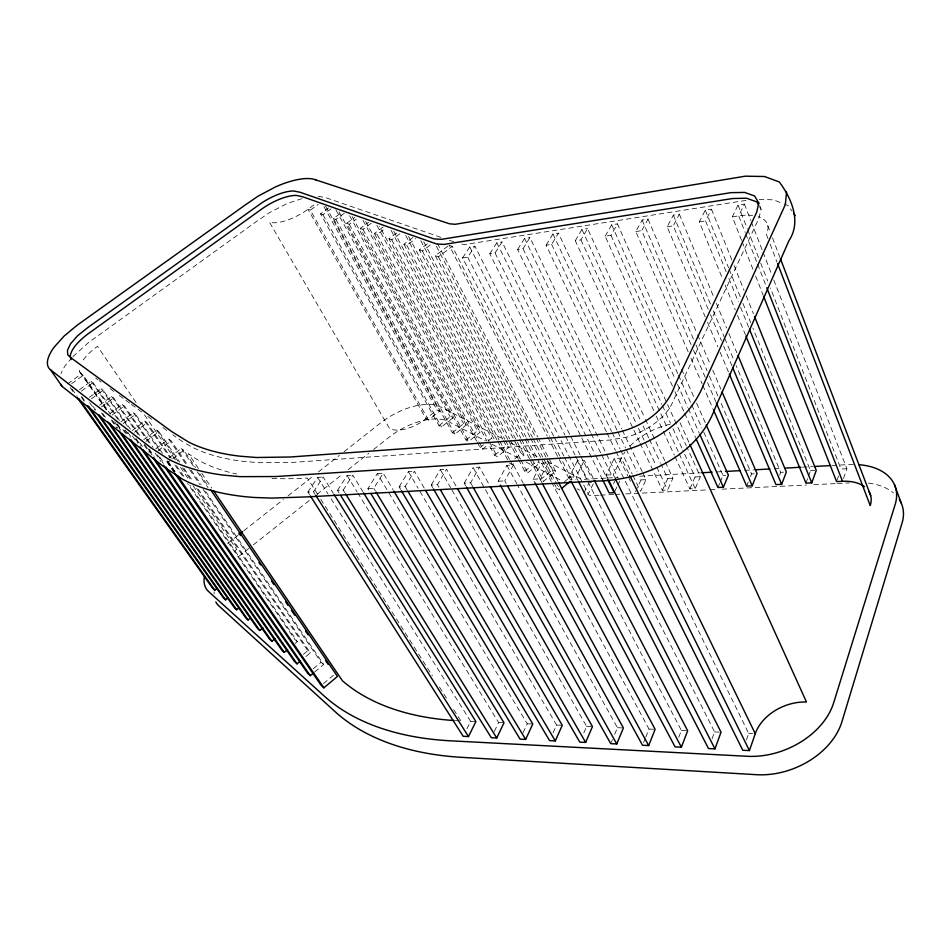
<?xml version="1.0" encoding="UTF-8"?>
<svg xmlns="http://www.w3.org/2000/svg" width="951" height="951" viewBox="0 0 951 951"><rect width="100%" height="100%" fill="white"/><g stroke="black" fill="none" stroke-linecap="round" stroke-linejoin="round"><path stroke-width="0.71" stroke-dasharray="4.75 3.57" d="M759.73 205.618L761.097 209.422L758.684 218.813L671.775 404.032A48.977 26.64 -25.1 0 1 627.28 437.02L609.508 440.063L293.776 462.341L259.718 462.721L243.789 461.413A353.308 150.959 -27.3 0 1 192.019 447.089L183.995 442.488M843.489 478.508L846.877 468.736L773.757 279.867M746.392 739.89L748.663 733.399L614.18 458.584L621.336 458.132A50.058 28.756 -24.5 0 1 624.997 452.046M837.082 480.196L838.544 476.023M712.049 738.844L714.593 731.925L577.376 460.914L584.318 460.474L593.65 479.031M805.949 483.12L807.97 477.604M808.481 476.225L810.502 470.709L752.907 328.095M678.752 737.31L681.392 730.475L551.96 482.93M779.642 475.06L780.688 472.326L736.145 365.624M643.601 742.553L645.218 738.511M645.765 737.168L649.01 729.072L517.463 484.962M746.654 486.068L748.282 482.026M750.446 476.617L751.54 473.919L720.525 401.964M611.315 742.339L612.432 739.676M614.655 734.35L617.437 727.705L473.146 467.523L479.518 467.119L489.539 485.283M717.957 487.506L719.645 483.488M720.204 482.157L722.998 475.464L702.539 429.4M674.948 456.528L689.891 488.897L695.205 488.636L700.364 476.689L686.872 447.029M583.783 732.924L586.636 726.362L451.356 488.957M689.891 488.897L695.074 476.986L682.782 450.073M640.178 443.392L662.419 490.276L667.614 490.015L672.916 478.187L665.403 462.115M553.078 732.841L556.585 725.054L418.88 489.539M662.419 490.276L667.733 478.46L660.802 463.684M642.828 472.956L646.038 479.649L640.605 491.358L632.855 475.357M523.062 732.745L527.246 723.782L377.321 473.598L367.894 488.659L370.201 492.452M635.518 491.608L640.974 479.922L639.678 477.247M614.774 491.382L617.247 486.234M617.865 484.939L619.719 481.075M494.33 731.378L498.597 722.534L357.897 493.153M613.514 483.916L614.75 481.349M614.631 477.319L613.324 474.668L621.336 458.132L629.098 474.109M741.53 240.282L732.294 216.84L738.059 205.036L744.407 204.037L738.677 215.865L745.168 232.46M607.439 477.735L606.12 475.084L614.18 458.584M593.305 483.75L588.253 493.961L558.629 435.748M466.893 728.811L470.614 721.322L328.666 494.984M584.009 492.939L588.431 484.011M578.089 480.754L576.056 476.796L584.318 460.474M726.124 271.653L705.547 220.905L711.479 209.184L705.297 210.159L699.318 221.856L722.891 279.606M570.422 479.827L569.078 477.188L577.376 460.914M541.963 482.787L539.895 478.852L548.382 462.757L541.63 463.185L533.107 479.245L535.187 483.179M708.233 309.265L673.249 225.827L679.371 214.213L673.332 215.152L667.162 226.754L705.167 316.802M506.182 483.465L504.755 480.861L513.457 464.968L506.907 465.384L498.169 481.23L499.584 483.833M691.092 344.642L641.723 230.629L648.035 219.11L642.139 220.038L635.803 231.533L688.56 352.678M465.669 485.747L464.219 483.167L470.626 482.799L479.518 467.119M672.488 386.165L605.181 236.193L610.97 235.313L617.449 223.889L681.023 367.871M464.219 483.167L473.146 467.523M605.181 236.193L611.695 224.793L617.449 223.889M432.705 487.625L431.219 485.046L437.448 484.701L446.518 469.212L456.742 487.221M653.777 410.677L575.296 240.746L580.954 239.878L587.587 228.561L686.265 445.674M431.219 485.046L440.325 469.604L446.518 469.212M575.296 240.746L581.964 229.441L587.587 228.561M400.633 489.432L399.123 486.876L405.174 486.532L414.422 471.244L424.883 489.206M639.536 442.06L546.124 245.18L551.639 244.348L558.427 233.126L644.754 417.929M399.123 486.876L408.395 471.625L414.422 471.244M546.124 245.18L552.935 233.982L558.427 233.126M367.894 488.659L373.791 488.327L383.194 473.218L393.06 489.777M606.369 431.754L517.617 249.519L523.014 248.698L529.933 237.584L621.657 428.83M517.617 249.519L524.572 238.416L529.933 237.584M339.067 492.915L337.498 490.395L343.24 490.062L352.785 475.143L362.818 491.572M602.542 479.637L489.777 253.762L495.043 252.954L502.104 241.934L618.412 478.412M337.498 490.395L347.079 475.512L352.785 475.143M489.777 253.762L496.862 242.755L502.104 241.934M309.503 494.579L307.91 492.083L313.497 491.762L323.185 477.022L333.373 493.331M553.672 436.129L462.566 257.899L467.714 257.127L474.894 246.19L569.994 434.952M307.91 492.083L317.622 477.378L323.185 477.022M462.566 257.899L469.77 246.987L474.894 246.19M71.967 357.683L66.308 364.126A56.775 21.6 -32.5 0 0 61.007 373.6M72.906 356.613L88.277 342.764L255.201 222.379L269.43 212.655L287.178 203.502L302.299 198.509M323.506 683.579L334.788 674.14M553.969 483.025L556.715 488.291L558.915 486.436M564.418 481.824L568.829 478.139L572.003 479.78L560.496 457.36M314.745 671.929L323.673 664.487L205.321 490.93M530.135 459.975L540.513 479.661L543.568 481.289L555.586 471.28L538.504 438.34M313.295 668.731L321.093 662.241L323.673 664.487M540.513 479.661L552.507 469.687L555.586 471.28M305.913 656.535L310.323 652.885L198.212 489.111M518.521 459.547L524.774 471.292L527.746 472.873L539.633 463.03L537.577 459.095M303.417 654.347L307.815 650.71L310.323 652.885M524.774 471.292L536.637 461.485L539.633 463.03M514.812 458.762L521.219 453.496L524.132 455.006L519.852 458.525M295.179 643.411L297.366 641.616L189.855 485.165M509.474 463.149L512.363 464.682L515.573 462.043M494.603 455.232L506.229 445.734L509.058 447.208L497.409 456.73L494.603 455.232L487.53 442.191M477.295 442.346L480.136 447.541L482.87 448.991L488.624 444.307M480.136 447.541L483.584 444.735M488.184 440.991L491.631 438.185L494.389 439.612L379.508 226.195M466.049 440.04L477.438 430.839L480.124 432.23L468.712 441.454L466.049 440.04L346.675 223.366L354.83 217.363M452.343 432.753L463.613 423.694L466.228 425.038L454.935 434.131L452.343 432.753L333.397 218.528L341.468 212.62M438.993 425.644L450.156 416.716L452.7 418.036L441.514 426.987L438.993 425.644L320.511 213.832L328.487 208.007M428.449 420.033L310.347 210.123L307.981 209.256L425.989 418.725L428.449 420.033L439.517 411.212L437.044 409.94L425.989 418.725A28.946 14.313 -29.5 0 1 389.482 428.437L269.371 222.035A31.561 11.602 -29.2 0 0 307.981 209.256L315.863 203.526M248.71 548.525L238.309 556.775A51.283 26.592 -34.2 0 0 234.897 559.616M253.335 544.852L309.99 499.929M316.933 494.425L342.36 474.252M348.149 469.675L368.952 453.163M373.577 449.502L388.614 437.579A48.917 25.095 -30 0 1 448.848 421.697L485.497 440.872M237.964 535.354L228.632 542.7A51.627 26.307 -34.1 0 0 226.885 544.115M243.789 530.753L283.434 499.513M288.105 495.828L312.594 476.534M318.419 471.934L339.412 455.398M344.072 451.713L380.222 423.231A49.238 24.809 -29.9 0 1 440.717 407.016L504.089 439.505M174.211 472.445L165.807 460.272L168.232 462.15L171.572 459.606M172.69 458.751L183.84 450.275L195.526 467.488M447.945 246.107L435.308 255.688L438.411 256.829L452.224 246.333L549.666 436.259M169.147 457.74L181.391 448.444L183.84 450.275M155.786 448.86L168.779 439.053L171.156 440.812L187.822 465.265M529.434 458.655L419.367 249.875L428.437 243.028M158.128 450.667L171.156 440.812M419.367 249.875L422.363 250.969L430.327 244.954M146.038 441.323L158.888 431.671L179.798 462.222M412.877 237.512L403.913 244.241L406.826 245.31L415.813 238.546M143.779 439.576L156.594 429.959L158.888 431.671M132.165 430.601L144.79 421.162L147.013 422.826L171.37 458.275M496.862 439.671L388.947 238.784L397.803 232.163M134.353 432.301L147.013 422.826M388.947 238.784L391.764 239.818L400.644 233.173M123.036 423.552L135.529 414.256L163.358 454.614M383.182 226.98L374.421 233.494L377.167 234.493L385.94 227.955M120.92 421.923L133.378 412.663L135.529 414.256M110.031 413.507L122.322 404.413L124.403 405.97L153.028 447.327M476.594 441.05L360.346 228.359L368.596 222.249M112.075 415.1L124.403 405.97M360.346 228.359L362.997 229.322L371.27 223.2M99.665 405.221L111.612 396.424L113.633 397.934L139.833 435.677M101.472 406.897L113.633 397.934M346.675 223.366L349.255 224.305L356.256 219.146M91.367 398.814L103.183 390.148L130.335 429.139M333.397 218.528L335.905 219.443L345.142 212.667M89.43 397.328L101.222 388.686L103.183 390.148M79.515 389.672L91.153 381.173L93.055 382.599L121.003 422.613M81.382 391.111L93.055 382.599M320.511 213.832L322.936 214.712L330.936 208.875M67.592 383.907L81.382 373.886A33.963 12.922 -32.5 0 1 79.563 367.169M71.705 383.645L83.224 375.265L110.447 414.125M310.347 210.123L318.252 204.37M635.803 231.533L641.723 230.629M667.162 226.754L673.249 225.827M699.318 221.856L705.547 220.905M732.294 216.84L738.677 215.865A43.27 20.672 -22.6 0 1 752.598 215.437M746.036 200.388L464.932 244.526L459.464 243.753M377.321 473.598L383.194 473.218M498.169 481.23L504.755 480.861M533.107 479.245L539.895 478.852M569.078 477.188L576.056 476.796M606.12 475.084L613.324 474.668M605.656 478.127L581.988 479.447L546.338 461.176M607.13 478.044L617.496 477.473M639.69 476.225L700.352 472.849M716.626 471.934L724.02 471.53M744.74 470.365L753.608 469.877M774.328 468.712L781.722 468.308M802.442 467.143L812.796 466.572M832.03 465.503L848.304 464.587A64.323 40.18 -19.7 0 1 853.558 464.457M589.073 482.739L591.498 482.609M640.974 479.922L646.038 479.649M667.733 478.46L672.916 478.187M695.074 476.986L700.364 476.689M722.998 475.464L725.696 475.322M751.54 473.919L754.298 473.764M780.688 472.326L783.517 472.171M810.502 470.709L814.829 470.472M846.877 468.736L840.981 469.057L770.393 287.975M599.106 495.209L590.214 495.649L587.599 494.282M600.58 495.138L613.906 494.484M615.392 494.413L619.838 494.199M625.758 493.902L708.673 489.824M710.159 489.753L716.079 489.468M721.999 489.171L806.4 485.034M813.806 484.665L836.012 483.572M837.498 483.5L849.338 482.918M759.136 199.33L773.532 199.853L782.78 203.49M470.614 721.322L475.904 721.547M498.597 722.534L504.006 722.772M527.246 723.782L532.786 724.02M556.585 725.054L562.267 725.304M586.636 726.362L592.461 726.612M617.437 727.705L623.404 727.955M649.01 729.072L655.132 729.334M681.392 730.475L687.656 730.748M714.593 731.925L721.024 732.199M748.663 733.399L752.621 733.578M318.157 196.215L325.872 197.737L442.488 237.905M449.276 240.246L454.578 242.077M452.224 246.333L449.098 245.227L547.182 436.034M784.1 204.001L788.07 205.559L792.064 211.134M510.687 442.893L539.74 457.788M492.047 444.295L519.531 458.679M526.081 462.103L562.73 481.265M577.126 488.802L579.753 490.169M556.715 488.291L559.854 489.955L543.39 458.346M182.854 441.823L172.797 434.845M95.659 378.082L98.012 379.818M99.189 380.685L101.127 382.112M110.019 388.65L114.096 391.657M119.327 395.509L123.63 398.671M125.805 400.276L130.216 403.521M131.357 404.353L141.747 411.997M147.797 416.455L153.052 420.306M162.966 427.617L167.578 431.005M83.224 375.265L81.382 373.886L107.713 411.462M297.366 641.616L294.929 639.512L187.573 483.381M71.967 388.935L77.102 396.163M70.172 387.532L74.463 393.583M81.62 396.448L85.055 401.298M81.465 397.411L84.889 402.237M93.269 406.6L95.825 410.226M89.632 402.677L94.743 409.917M111.196 420.009L117.151 428.497M102.672 413.388L106.952 419.462M101.543 413.043L104.111 416.681M124.165 430.102L126.709 433.739M122.893 429.662L125.437 433.287M117.246 423.837L121.502 429.911M117.056 424.788L121.3 430.851M79.765 371.912L106.191 409.619M114.714 421.78L120.694 430.292M112.396 420.401L117.508 427.677M101.222 388.686L127.493 426.381M135.969 438.542L141.045 445.841M135.434 438.875L139.654 444.937M132.415 435.974L137.503 443.273M127.779 432.313L132.023 438.375M91.153 381.173L118.376 420.128M125.187 429.876L130.287 437.175M111.612 396.424L138.62 435.308M147.892 448.67L152.112 454.744M144.552 444.295L152.184 455.279M143.993 444.985L149.069 452.284M139.666 442.536L143.91 448.634M159.756 457.062L163.964 463.149M122.322 404.413L150.222 444.699M157.45 454.887L163.358 463.434M155.108 453.068L161.016 461.592M149.129 449.062L154.193 456.361M167.566 460.724L175.162 471.732M168.232 462.15L174.96 471.91M133.378 412.663L160.327 451.701M167.055 461.461L174.639 472.445M176.411 465.61L184.815 477.83M144.79 421.162L169.956 457.764M174.984 465.075L183.377 477.283M183.983 468.332L193.184 481.777M156.594 429.959L179.145 462.887M182.485 467.773L190.842 479.958M196.691 488.505L307.815 650.71M136.052 402.57L97.477 346.33A33.963 12.922 -32.5 0 0 81.631 362.39M144.445 414.802L175.471 460.046M180.5 467.381L189.724 480.826M193.077 485.723L236.692 549.309A30.967 15.775 -34.1 0 0 232.294 553.161M168.779 439.053L186.348 464.801M189.701 469.711L199.746 484.428M203.086 489.325L321.093 662.241M181.391 448.444L193.897 466.846M197.226 471.755L208.067 487.697M191.151 470.151L201.16 484.82M198.438 468.439L188.453 453.71A350.598 152.98 -27.3 0 0 236.751 474.014M201.767 473.348L211.752 488.077M199.698 473.634L208.887 487.15M317.646 494.306L307.363 478.032A350.598 152.98 -27.3 0 1 271.629 478.377M320.808 499.311L432.36 675.828M439.481 687.097L446.601 698.367M453.722 709.624L460.843 720.894M313.497 491.762L315.09 494.27M317.622 477.378L327.869 493.724M343.24 490.062L344.797 492.582M347.079 475.512L357.124 491.893M373.791 488.327L375.324 490.859M405.174 486.532L407.444 490.371M408.395 471.625L418.131 488.267M437.448 484.701L438.922 487.257M440.325 469.604L450.619 487.661M759.671 206.914L761.097 209.422M322.936 214.712L441.514 426.987M470.626 482.799L472.79 486.686M325.646 206.272L439.517 411.212M323.97 206.724L437.044 409.94M335.905 219.443L454.935 434.131M339.079 212.014L452.7 418.036M335.905 209.85L450.156 416.716M349.255 224.305L468.712 441.454M352.179 216.638L466.228 425.038M349.647 215.734L463.613 423.694M362.997 229.322L478.615 441.193M479.316 442.488L482.87 448.991M365.636 221.345L480.124 432.23M363.032 220.418L477.438 430.839M377.167 234.493L488.969 441.133M489.682 442.429L497.409 456.73M374.421 233.494L486.829 440.884M506.907 465.384L516.75 483.655M376.846 225.28L491.631 438.185M513.457 464.968L523.276 483.286M391.764 239.818L499.049 439.849M499.75 441.157L509.558 459.464M510.259 460.76L512.363 464.682M497.563 440.979L508.072 460.546M391.051 230.261L502.734 439.207M503.436 440.515L506.229 445.734M403.913 244.241L508.107 439.98M508.797 441.276L517.831 458.239M393.821 231.236L504.862 439.35M505.563 440.658L509.058 447.208M405.685 235.384L521.219 453.496M406.826 245.31L509.677 438.863M510.378 440.17L520.102 458.489M520.791 459.797L527.746 472.873M408.55 236.395L524.132 455.006M422.363 250.969L520.839 438.102M521.528 439.421L531.169 457.74M531.859 459.048L543.568 481.289M423.742 241.72L525.915 436.842M526.604 438.149L536.887 457.788M420.806 240.71L524.227 437.829M524.916 439.136L534.569 457.538M438.411 256.829L532.417 437.27M533.095 438.589L542.7 457.027M435.308 255.688L529.957 437.032M530.646 438.352L553.28 481.717M541.63 463.185L551.271 481.61M436.39 246.178L535.425 436.818M536.114 438.138L546.361 457.859M547.039 459.167L552.507 469.687M548.382 462.757L557.94 481.147M437.377 243.301L537.814 437.02M550.344 437.579L559.818 456.04M547.859 437.341L568.829 478.139M554.35 437.448L563.8 455.921M564.478 457.241L575.949 479.684M467.714 257.127L557.952 434.429M469.77 246.987L564.942 435.059M565.607 436.378L574.998 454.923M575.664 456.254L587.052 478.769M570.659 436.271L579.967 454.756M580.633 456.076L591.938 478.519M495.043 252.954L595.076 454.269M595.73 455.588L606.916 478.103M496.862 242.755L590.523 432.301M591.177 433.62L600.996 453.508M601.65 454.84L612.789 477.366M607.011 433.085L615.44 450.382M616.082 451.701L627.743 475.655M628.385 476.974L630.977 482.3M523.014 248.698L611.529 431.362M612.182 432.693L619.933 448.694M620.575 450.025L632.213 474.026M524.572 238.416L617.175 430.553M617.817 431.885L625.532 447.897M626.174 449.229L637.111 471.91M622.299 430.161L642.187 471.625M551.639 244.348L635.934 422.886M638.466 428.259L656.214 465.847M656.844 467.191L667.614 490.015M552.935 233.982L640.617 420.699M643.138 426.072L648.808 438.161M649.45 439.505L660.172 462.341M645.384 419.26L664.785 460.771M656.261 416.074L674.318 455.184M580.954 239.878L666.794 426.785M669.266 432.158L678.527 452.331M679.145 453.675L695.205 488.636M581.964 229.441L661.884 404.33M662.49 405.685L670.491 423.171M672.951 428.544L682.164 448.729M680.06 422.743L689.213 442.988M674.913 391.574L684.007 411.842M684.613 413.186L695.526 437.508M610.97 235.313L675.044 378.878M677.457 384.299L687.728 407.325M688.334 408.68L699.211 433.05M611.695 224.793L677.873 373.838M678.479 375.193L691.115 403.652M691.71 405.007L701.945 428.045M681.617 369.226L694.218 397.756M696.619 403.188L705.606 423.552M690.925 358.123L702.195 383.978M702.777 385.345L712.858 408.49M693.434 350.063L705.19 377.214M707.544 382.647L715.77 401.643M642.139 220.038L693.612 339.507M695.954 344.94L707.068 370.735M709.41 376.168L718.183 396.531M648.035 219.11L697 333.432M697.582 334.8L709.826 363.377M712.739 370.177L720.906 389.232M707.461 322.258L717.827 346.818M720.133 352.274L728.763 372.733M710.528 314.733L721.417 340.72M723.711 346.188L732.318 366.706M673.332 215.152L711.015 305.437M713.309 310.906L724.151 336.904M724.721 338.271L733.863 360.156M679.371 214.213L714.07 297.865M716.353 303.345L726.588 328.036M728.87 333.516L736.835 352.714M725.137 285.11L735.242 309.86M737.477 315.363L745.334 334.609M705.297 210.159L728.549 267.754M729.108 269.121L740.734 297.925M742.945 303.405L750.696 322.603M728.906 278.5L738.356 301.812M740.579 307.304L748.913 327.869M711.479 209.184L731.89 260.051M734.101 265.555L744.027 290.305M746.226 295.797L753.394 313.675M742.065 241.661L752.93 269.24M755.653 276.135L763.261 295.44M745.715 233.839L757.067 262.868M757.614 264.247L766.268 286.37M738.059 205.036L747.224 228.525M747.759 229.916L758.529 257.555M760.693 263.094L767.695 281.056M744.407 204.037L750.815 220.584M751.349 221.963L762.559 250.909M763.082 252.288L771.63 274.352M768.016 238.606L766.423 234.457A43.27 20.672 -22.6 0 0 758.292 216.65M770.132 244.134L777.015 262.119M767.742 225.423L770.381 232.341M772.497 237.881L779.879 257.281M214.094 593.923A51.283 26.592 -34.2 0 1 214.248 591.807M868.382 483.072A63.8 40.477 -19.4 0 1 893.476 492.963M629.99 446.114A50.058 28.756 -24.5 0 1 670.61 424.134M459.476 720.834A316.041 182.378 -26.7 0 1 455.398 720.608"/><path stroke-width="1.43" d="M315.732 179.87L449.55 223.794L455.232 224.293L745.346 176.173L764.545 176.517L779.297 181.974C791.494 198.236 801.622 221.571 789.009 240.579L715.081 408.217C697.547 455.957 644.172 480.754 595.742 481.075L307.613 496.874L271.82 498.098L254.143 497.468A379.544 165.938 -27.2 0 1 221.298 492.927A377.618 165.189 -27.2 0 1 182.437 479.149L164.487 467.298L62.195 386.498A56.775 21.6 -32.5 0 1 60.543 384.085M786.572 192.019L785.324 204.596L704.18 383.289C685.505 431.481 631.381 456.135 582.119 456.789L275.838 476.534L240.068 476.653L223.152 475.084A381.268 162.145 -27.3 0 1 168.696 459.285L150.983 447.802L50.534 369.832A57.001 21.053 -32.4 0 1 54.076 347.27L64.097 336.095L77.055 325.301L244.074 205.796L258.101 196.144L275.445 186.931A54.564 19.888 -29.5 0 1 315.744 179.87M608.759 480.398L742.779 750.256L749.424 750.589L755.26 733.685A43.829 32.275 -21.8 0 1 806.46 701.993L689.832 444.331M571.099 481.147L708.483 748.544L714.962 748.865L721.024 732.199L594.327 480.362M745.893 335.988L805.949 483.12L811.738 482.835L816.267 470.4L754.5 316.421M535.187 483.179L675.079 746.88L681.392 747.189L687.656 730.748L558.617 482.454M729.334 374.1L775.968 484.618L781.639 484.332L786.334 472.029L737.976 355.46M500.297 485.141L642.507 745.251L648.665 745.56L655.132 729.334L523.977 484.594M713.452 409.845L746.654 486.068L752.193 485.795L757.055 473.61L722.071 391.955M466.394 487.043L610.756 743.67L616.759 743.967L623.404 727.955L490.252 486.579M696.132 438.863L717.957 487.506L723.39 487.233L728.407 475.167L706.213 424.919M433.442 488.909L579.789 742.125L585.638 742.41L592.461 726.612L457.467 488.517M401.381 490.704L549.571 740.615L555.277 740.9L562.267 725.304L425.62 490.49M370.961 493.724L520.078 739.141L525.653 739.414L532.786 724.02L393.821 491.049M340.636 495.435L491.287 737.703L496.731 737.976L504.006 722.772L363.591 492.832M310.299 495.84L463.173 736.3L468.486 736.561L475.904 721.547L334.146 494.579M175.055 473.657L321.248 685.469L323.887 687.823L337.439 676.446L210.551 489.61M562.065 488.113L569.792 481.634M163.548 465.241L307.732 673.367L310.276 675.65L313.628 672.856M153.301 458.37L294.608 661.623L297.081 663.846L300.397 661.1M140.059 446.934L281.876 650.234L284.278 652.386L287.547 649.688M129.669 439.35L269.525 639.179L271.855 641.259L275.089 638.62M118.851 430.91L257.519 628.433L259.778 630.465L262.975 627.862M107.522 421.531L245.845 617.995L248.056 619.969L250.351 618.102M98.155 414.743L234.505 607.844L236.644 609.757L238.915 607.939M87.456 405.863L223.473 597.977L225.565 599.843L227.8 598.048M77.043 397.221L212.751 588.372L214.771 590.191L216.994 588.419M239.129 534.426L242.624 531.68M701.826 472.766L712.18 472.183M725.506 471.446L740.294 470.614M755.094 469.794L769.894 468.962M784.682 468.142L800.956 467.226M814.27 466.489L830.556 465.574M864.495 486.734A38.575 24.084 -19.7 0 0 842.527 481.301L836.595 481.586L763.796 296.819M793.669 213.369L795.262 215.592M50.534 369.832L62.195 386.498M78.814 398.576L214.771 590.191M88.479 406.136L225.565 599.843M99.237 415.064L236.644 609.757M109.52 423.112L248.056 619.969M130.953 439.814L271.855 641.259M121.764 433.751L259.778 630.465M143.042 449.787L284.278 652.386M153.872 457.716L297.081 663.846M165.89 467.084L310.276 675.65M177.48 475.559L323.887 687.823M238.915 533.083L240.579 535.532M258.922 562.516L260.586 564.965M271.427 580.918L273.924 584.592M285.597 601.769L288.094 605.442M291.434 610.352L294.762 615.261M305.604 631.202L308.1 634.888M325.611 660.648L328.119 664.321M213.416 490.538L342.431 680.773A316.041 182.378 -26.7 0 0 454.055 720.525M315.887 495.53L468.486 736.561M345.582 493.842L496.731 737.976M376.085 492.131L525.653 739.414M408.193 491.643L555.277 740.9M440.396 489.824L585.638 742.41M758.256 204.406L756.841 201.897L746.476 198.2L732.508 198.533L444.248 244.395L436.818 244.05L302.763 196.786L296.296 195.407A32.607 11.971 -29.5 0 0 262.702 208.352L90.951 331.78A35.021 13.041 -32.4 0 0 70.267 356.019L71.159 359.585M473.515 487.97L616.759 743.967M507.596 486.068L648.665 745.56M542.652 484.095L681.392 747.189M578.755 482.074L714.962 748.865M602.542 479.637L609.175 492.927L614.156 492.677L607.582 479.435M615.285 478.65L749.424 750.589M629.74 475.441L755.26 733.685M699.817 434.405L723.39 487.233M716.353 402.998L752.193 485.795M732.888 368.073L781.639 484.332M749.471 329.248L811.738 482.835M766.803 287.749L842.527 481.301M777.549 263.498L870.224 505.516A38.575 24.084 -19.7 0 0 868.75 491.239M780.414 258.672L870.676 495.578M894.463 484.677L901.263 503.15M204.382 576.615A51.627 26.307 -34.1 0 0 208.673 591.617L324.243 696.061A339.305 196.227 -26.7 0 0 450.845 740.829L747.45 756.295A70.683 50.534 -22.8 0 0 833.658 702.825L895.153 504.494A64.323 40.18 -19.7 0 0 858.848 464.682M215.829 601.971A51.283 26.592 -34.2 0 0 218.825 605.846L334.99 711.574A336.749 198.01 -26.6 0 0 461.461 757.329L756.58 774.696A70.029 50.819 -22.6 0 0 841.932 721.666L902.047 523.074A63.8 40.477 -19.4 0 0 899.277 499.477M758.827 203.074L756.639 212.346L675.127 384.739C665.379 413.281 636.801 431.172 607.606 433.834L290.221 457.015L256.271 457.49L240.365 456.23A354.319 150.306 -27.3 0 1 188.797 442.167L171.667 431.552L70.707 357.6L67.711 354.759L67.509 350.182L70.659 343.656L77.495 335.846L87.575 327.75L260.943 203.443A32.536 11.852 -29.5 0 1 293.621 190.973L300.076 192.268L433.929 238.903L441.573 239.319L730.939 192.649L744.633 192.423L754.607 196.001L758.827 203.074"/></g></svg>
